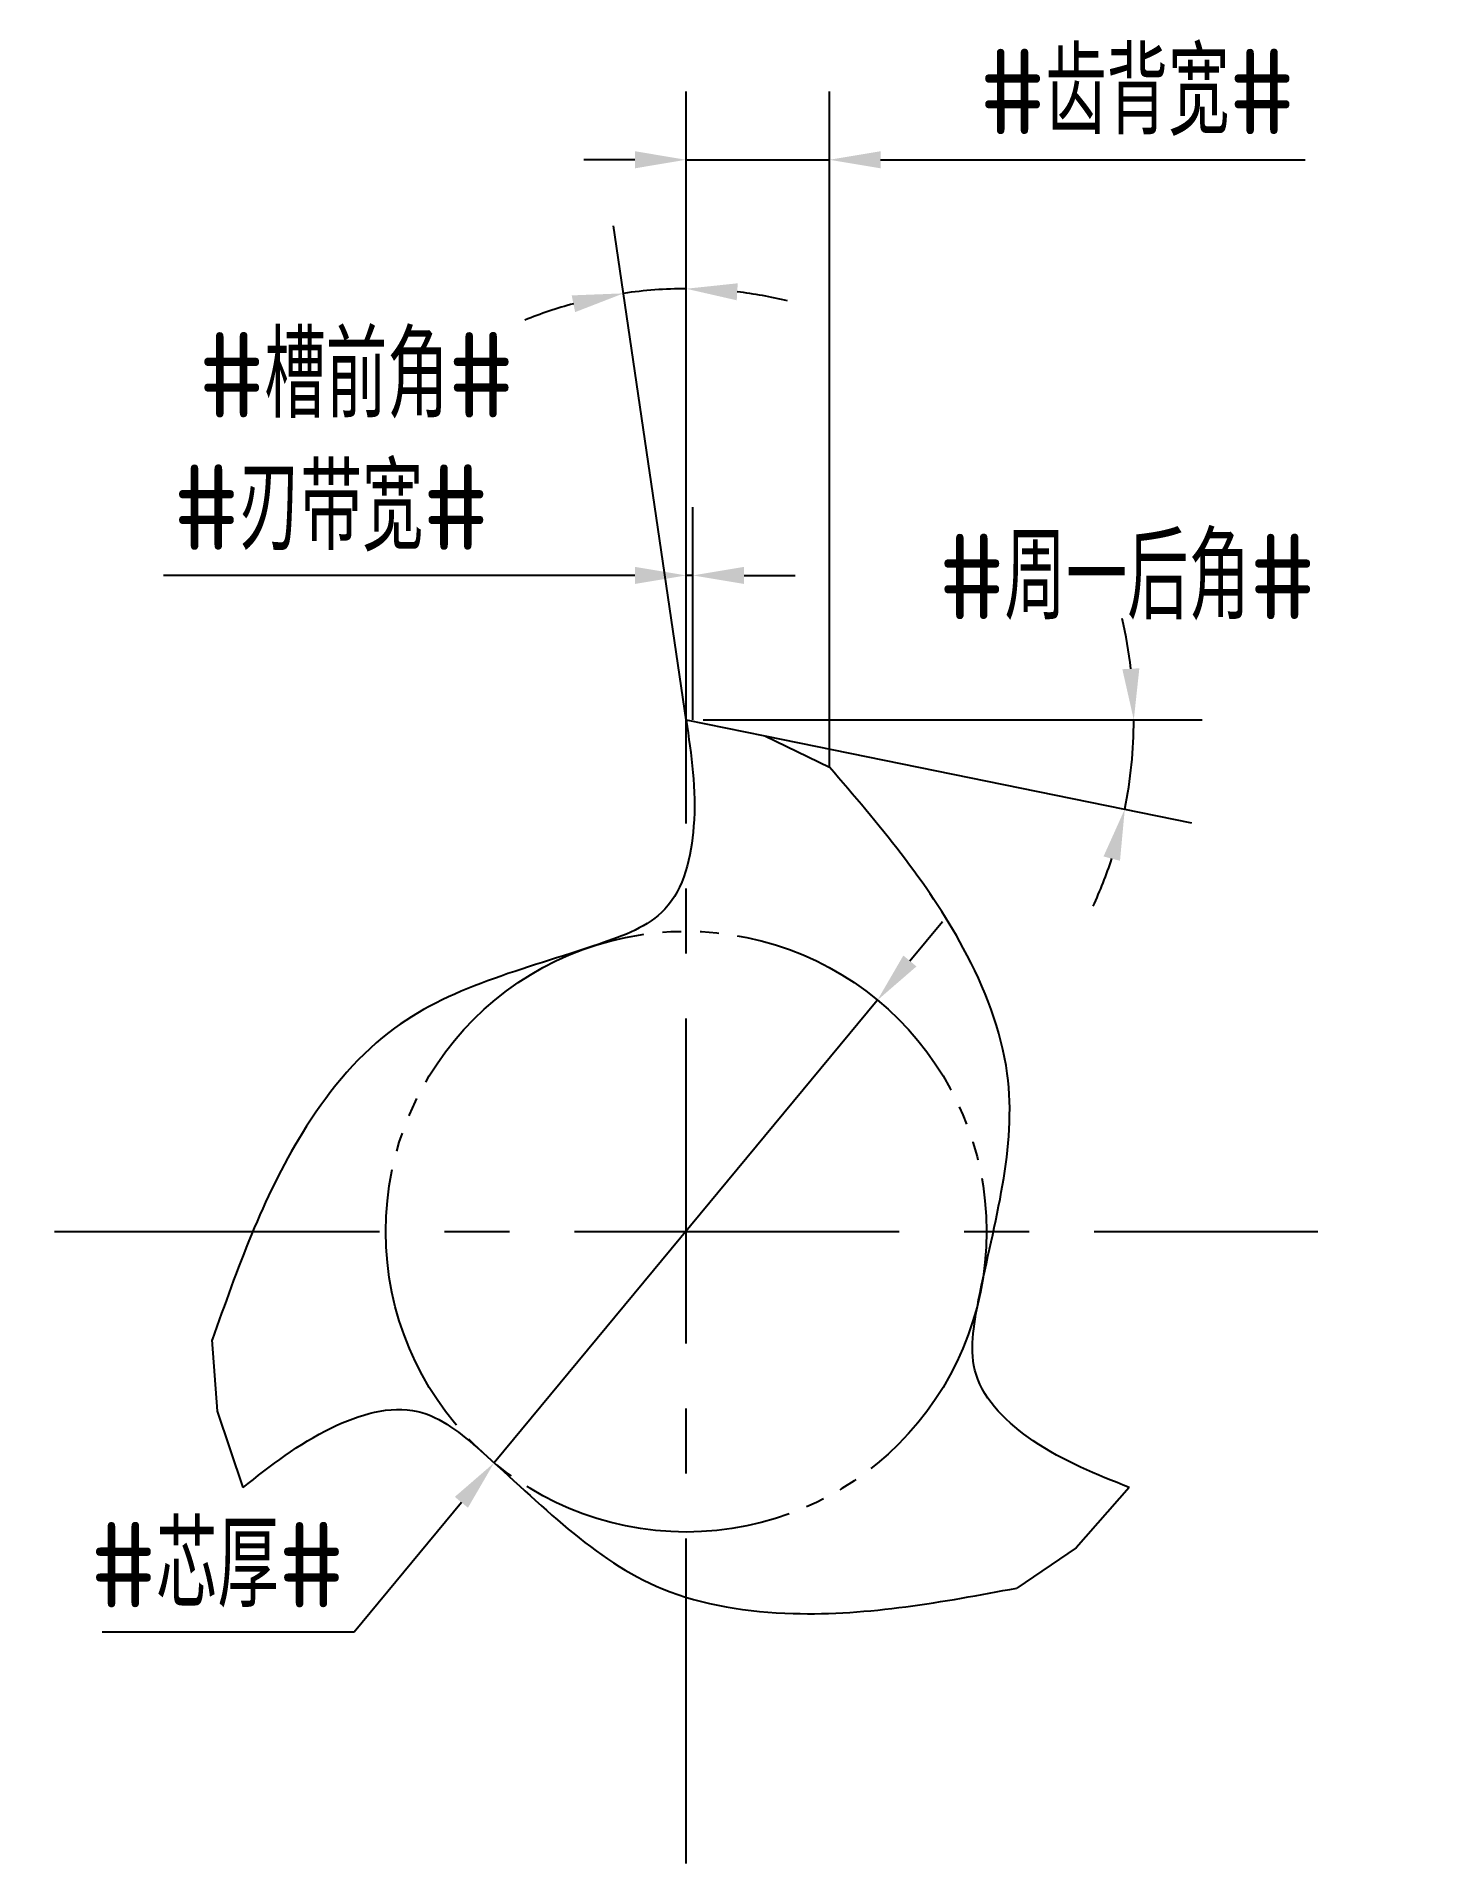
# Model space of a CAD drawing. Header units: millimetres. Extents: x 336 to 376.6, y 443.3 to 496.8.
import ezdxf

# ---------------------------------------------------------------- set-up
doc = ezdxf.new("R2010")
doc.units = ezdxf.units.MM
for name, pattern in [('ACAD_ISO04W100', [30, 24, -3, 0, -3]), ('CENTER', [50.8, 31.75, -6.35, 6.35, -6.35]), ('JIS_09_08', [10.75, 8, -0.55, 0.55, -0.55, 0.55, -0.55])]:
    doc.linetypes.add(name, pattern=pattern)
for name, color, linetype in [('中心线', 2, 'ACAD_ISO04W100'), ('标注', 7, 'Continuous'), ('虚线轮廓', 1, 'Continuous'), ('轮廓', 4, 'Continuous')]:
    doc.layers.add(name, color=color, linetype=linetype)
doc.styles.add('CFST0', font='gbenor.shx', dxfattribs={"bigfont": 'gbcbig.shx'})
doc.dimstyles.new('TYToolDesignC1-1', dxfattribs={"dimtxt": 2.5, "dimasz": 1.5, "dimexe": 2, "dimexo": 0, "dimtad": 1, "dimtoh": 1, "dimdec": 3, "dimdsep": 46, "dimtxsty": 'CFST0', "dimcen": 2.502, "dimclrd": 3, "dimclre": 3, "dimclrt": 3, "dimazin": 2, "dimtfac": 1, "dimtdec": 3, "dimtmove": 0, "dimatfit": 3, "dimfxl": 1, "dimarcsym": 0})

# ---------------------------------------------------------------- blocks, each defined once
blk = doc.blocks.new('*D1')
at = {"layer": 'Defpoints', "color": 0, "transparency": 16777216}
for p in [(360.602, 468.551), (349.366, 454.994)]:
    blk.add_point(p, dxfattribs=at)
at = {"layer": '标注', "color": 3, "lineweight": -2, "transparency": 16777216}
for p, q in [((361.559, 469.706), (362.516, 470.86)), ((360.602, 468.551), (349.366, 454.994)), ((345.266, 450.046), (348.409, 453.839)), ((337.876, 450.046), (345.266, 450.046))]:
    blk.add_line(p, q, dxfattribs=at)
at = {"layer": '标注', "color": 3, "transparency": 16777216}
for points in [[(361.366, 469.865), (361.751, 469.546), (360.602, 468.551)], [(348.217, 453.999), (348.602, 453.68), (349.366, 454.994)]]:
    blk.add_solid(points, dxfattribs=at)
at = {"layer": '标注', "color": 3, "transparency": 16777216, "insert": (341.258, 452.004), "char_height": 2.5, "attachment_point": 5, "style": 'CFST0'}
blk.add_mtext('#芯厚#', dxfattribs=at)
blk = doc.blocks.new('*D3')
at = {"layer": 'Defpoints', "color": 0, "transparency": 16777216}
for p in [(354.385, 489.393), (354.999, 476.772), (354.999, 476.772), (354.999, 475.832), (355.259, 475.002)]:
    blk.add_point(p, dxfattribs=at)
at = {"layer": '标注', "color": 3, "lineweight": -2, "transparency": 16777216}
for q in [(352.872, 491.252), (354.999, 491.408)]:
    blk.add_line((354.999, 476.772), q, dxfattribs=at)
for start, end in [(90, 98.3566), (105.1625, 111.9684), (76.3882, 83.1941)]:
    blk.add_arc((354.999, 476.772), 12.635, start, end, dxfattribs=at)
at = {"layer": '标注', "color": 3, "transparency": 16777216}
for points in [[(356.482, 489.069), (356.511, 489.568), (354.999, 489.408)], [(351.643, 489.213), (351.745, 488.723), (353.163, 489.273)]]:
    blk.add_solid(points, dxfattribs=at)
at = {"layer": '标注', "color": 3, "transparency": 16777216, "insert": (345.333, 486.867), "char_height": 2.5, "attachment_point": 5, "style": 'CFST0'}
blk.add_mtext('#槽前角#', dxfattribs=at)
blk = doc.blocks.new('*D5')
at = {"layer": 'Defpoints', "color": 0, "transparency": 16777216}
for p in [(354.999, 476.772), (354.999, 476.772), (355.499, 476.772), (357.309, 476.302), (368.004, 475.022)]:
    blk.add_point(p, dxfattribs=at)
at = {"layer": '标注', "color": 3, "lineweight": -2, "transparency": 16777216}
for p, q in [((355.499, 476.772), (370.122, 476.772)), ((357.309, 476.302), (369.818, 473.757))]:
    blk.add_line(p, q, dxfattribs=at)
for start, end in [(6.5529, 13.1057), (348.4994, 0), (335.3937, 341.9465)]:
    blk.add_arc((354.999, 476.772), 13.123, start, end, dxfattribs=at)
at = {"layer": '标注', "color": 3, "transparency": 16777216}
for points in [[(368.285, 478.284), (367.786, 478.256), (368.122, 476.772)], [(367.234, 472.769), (367.717, 472.642), (367.858, 474.156)]]:
    blk.add_solid(points, dxfattribs=at)
at = {"layer": '标注', "color": 3, "transparency": 16777216, "insert": (367.929, 480.956), "char_height": 2.5, "attachment_point": 5, "style": 'CFST0'}
blk.add_mtext('#周一后角#', dxfattribs=at)
blk = doc.blocks.new('*D4')
at = {"layer": 'Defpoints', "color": 0, "transparency": 16777216}
for p in [(359.199, 493.188), (354.999, 476.772), (359.199, 475.392)]:
    blk.add_point(p, dxfattribs=at)
at = {"layer": '标注', "color": 3, "lineweight": -2, "transparency": 16777216}
for p, q in [((354.999, 476.772), (354.999, 495.188)), ((359.199, 475.392), (359.199, 495.188)), ((353.499, 493.188), (351.999, 493.188)), ((354.999, 493.188), (359.199, 493.188)), ((360.699, 493.188), (373.142, 493.188))]:
    blk.add_line(p, q, dxfattribs=at)
at = {"layer": '标注', "color": 3, "transparency": 16777216}
for points in [[(353.499, 493.438), (353.499, 492.938), (354.999, 493.188)], [(360.699, 493.438), (360.699, 492.938), (359.199, 493.188)]]:
    blk.add_solid(points, dxfattribs=at)
at = {"layer": '标注', "color": 3, "transparency": 16777216, "insert": (368.225, 495.16), "char_height": 2.5, "attachment_point": 5, "style": 'CFST0'}
blk.add_mtext('#齿背宽#', dxfattribs=at)
blk = doc.blocks.new('*D2')
at = {"layer": 'Defpoints', "color": 0, "transparency": 16777216}
for p in [(355.199, 481.006), (354.999, 476.772), (355.199, 476.772)]:
    blk.add_point(p, dxfattribs=at)
at = {"layer": '标注', "color": 3, "lineweight": -2, "transparency": 16777216}
for p, q in [((354.999, 476.772), (354.999, 483.006)), ((355.199, 476.772), (355.199, 483.006)), ((353.499, 481.006), (339.675, 481.006)), ((355.199, 481.006), (354.999, 481.006)), ((356.699, 481.006), (358.199, 481.006))]:
    blk.add_line(p, q, dxfattribs=at)
at = {"layer": '标注', "color": 3, "transparency": 16777216}
for points in [[(353.499, 481.256), (353.499, 480.756), (354.999, 481.006)], [(356.699, 481.256), (356.699, 480.756), (355.199, 481.006)]]:
    blk.add_solid(points, dxfattribs=at)
at = {"layer": '标注', "color": 3, "transparency": 16777216, "insert": (344.592, 482.977), "char_height": 2.5, "attachment_point": 5, "style": 'CFST0'}
blk.add_mtext('#刃带宽#', dxfattribs=at)

msp = doc.modelspace()

# ---------------------------------------------------------------- linework, layer by layer
at = {"layer": '中心线', "linetype": 'CENTER', "ltscale": 0.3}
for p, q in [((354.999, 443.2544), (354.999, 480.2905)), ((336.481, 461.7724), (373.5171, 461.7724))]:
    msp.add_line(p, q, dxfattribs=at)
at = {"layer": '虚线轮廓', "color": 7, "linetype": 'JIS_09_08'}
msp.add_circle((354.999, 461.7724), 8.8047, dxfattribs=at)
at = {"layer": '轮廓', "linetype": 'Continuous'}
for p, q in [((354.999, 476.7724), (357.31, 476.3045)), ((357.31, 476.3045), (359.199, 475.3899)), ((341.2584, 456.5077), (341.106, 458.601)), ((342.0086, 454.2724), (341.2584, 456.5077)), ((367.9894, 454.2724), (366.4287, 452.505)), ((366.4287, 452.505), (364.6921, 451.3264))]:
    msp.add_line(p, q, dxfattribs=at)
at = {"layer": '轮廓'}
for points in [[(354.999, 476.7724), (355.2191, 473.6474), (354.3714, 471.2235), (352.4442, 470.1983), (346.2811, 467.6094), (343.7384, 464.6515), (341.106, 458.601)], [(367.9894, 454.2724), (365.1731, 455.6443), (363.4977, 457.5904), (363.5734, 459.7721), (364.413, 466.4038), (363.1227, 470.0849), (359.199, 475.3899)], [(342.0086, 454.2724), (344.6049, 456.0255), (347.128, 456.5034), (348.9795, 455.3469), (354.303, 451.304), (358.136, 450.5808), (364.6921, 451.3264)]]:
    msp.add_spline(points, degree=3, dxfattribs=at)

# ---------------------------------------------------------------- dimensions: what is measured, and where the dimension line sits
at = {"layer": '标注'}
for base, p2, text, picture, middle in [((359.199, 493.188), (359.199, 475.3924), '#齿背宽#', '*D4', (368.2248, 493.188)), ((355.199, 481.006), (355.199, 476.7724), '#刃带宽#', '*D2', (344.5922, 481.006))]:
    dim = msp.add_linear_dim(base=base, p1=(354.999, 476.7724), p2=p2, text=text, dimstyle='TYToolDesignC1-1', dxfattribs=at)
    dim.commit()
    dim.dimension.update_dxf_attribs({"geometry": picture, "text_midpoint": middle, "dimtype": 160})
for base, line1, line2, text, picture, middle in [((354.385, 489.3927), ((354.999, 476.7724), (354.999, 475.8324)), ((354.999, 476.7724), (355.259, 475.0024)), '#槽前角#', '*D3', (345.3328, 484.9096)), ((368.0043, 475.0217), ((354.999, 476.7724), (357.309, 476.3024)), ((354.999, 476.7724), (355.499, 476.7724)), '#周一后角#', '*D5', (367.929, 479.0124))]:
    dim = msp.add_angular_dim_2l(base=base, line1=line1, line2=line2, text=text, dimstyle='TYToolDesignC1-1', dxfattribs=at)
    dim.commit()
    dim.dimension.update_dxf_attribs({"geometry": picture, "text_midpoint": middle, "dimtype": 162})
dim = msp.add_diameter_dim_2p(p1=(360.6016, 468.5506), p2=(349.3665, 454.9942), text='#芯厚#', dimstyle='TYToolDesignC1-1', dxfattribs=at)
dim.commit()
dim.dimension.update_dxf_attribs({"geometry": '*D1', "text_midpoint": (341.2582, 450.046), "dimtype": 163})

doc.saveas('drawing.dxf')
